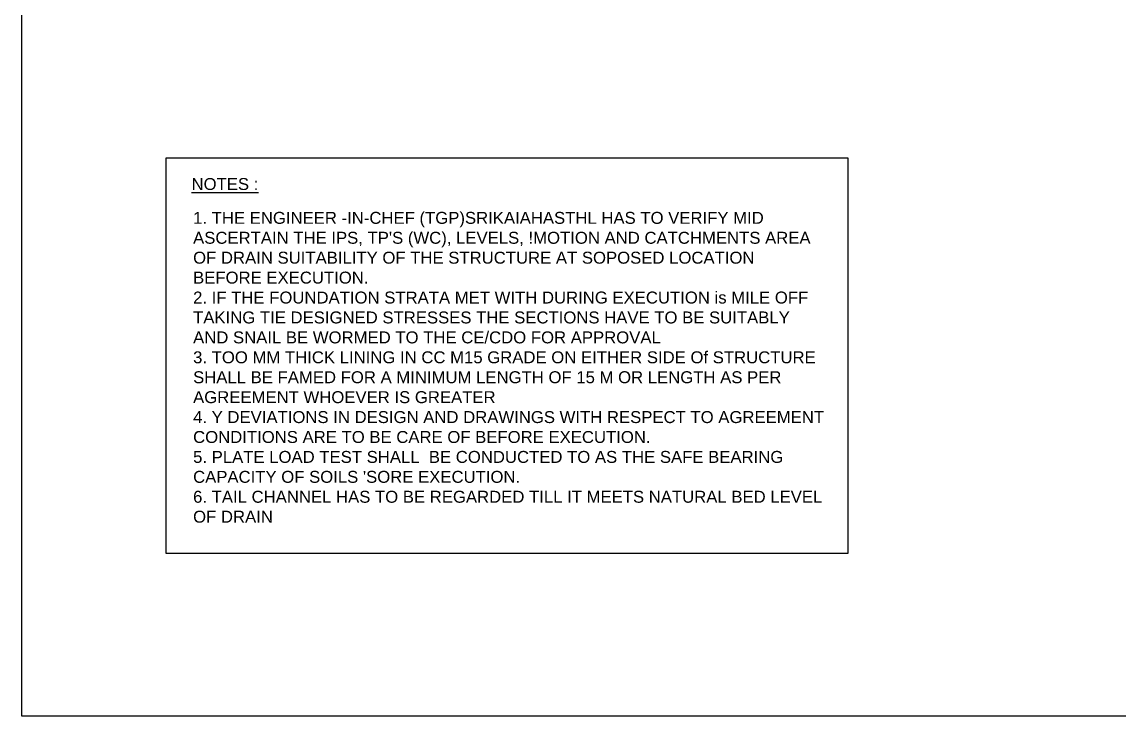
# Model space of a CAD drawing. Header units: millimetres. Extents: x 2429238 to 2656636, y 44384530 to 44544819.
# Drawn here: x 2429238 to 2498060, y 44384530 to 44428093 of the extents above; entities that cross this region are included whole.
import ezdxf

# ---------------------------------------------------------------- set-up
doc = ezdxf.new("R2010")
doc.units = ezdxf.units.MM
doc.header["$MEASUREMENT"] = 0
doc.layers.add('DIMENSION', color=7, linetype='Continuous')
doc.layers.add('TEXT', color=7, linetype='Continuous')
doc.styles.get("Standard").update_dxf_attribs({"font": 'arial.ttf', "height": 400})

msp = doc.modelspace()

# ---------------------------------------------------------------- linework, layer by layer
at = {"layer": 'DIMENSION', "color": 0}
for points in [[(2656611.9, 44384530.1), (2429237.6, 44384530.1), (2429237.6, 44544819.4), (2656611.9, 44544819.4)], [(2438278.8, 44419570.7), (2481055.1, 44419570.7), (2481055.1, 44394737.6), (2438278.8, 44394737.6)]]:
    msp.add_lwpolyline(points, close=True, dxfattribs=at)

# ---------------------------------------------------------------- texts
at = {"layer": 'DIMENSION', "color": 0, "insert": (2439974.2, 44416171.8), "char_height": 750, "width": 39580.837, "attachment_point": 1}
msp.add_mtext("1. THE ENGINEER -IN-CHEF (TGP)SRIKAIAHASTHL HAS TO VERIFY MID ASCERTAIN THE IPS, TP'S (WC), LEVELS, !MOTION AND CATCHMENTS AREA OF DRAIN SUITABILITY OF THE STRUCTURE AT SOPOSED LOCATION BEFORE EXECUTION. \\P2. IF THE FOUNDATION STRATA MET WITH DURING EXECUTION is MILE OFF TAKING TIE DESIGNED STRESSES THE SECTIONS HAVE TO BE SUITABLY  AND SNAIL BE WORMED TO THE CE/CDO FOR APPROVAL \\P3. TOO MM THICK LINING IN CC M15 GRADE ON EITHER SIDE Of STRUCTURE SHALL BE FAMED FOR A MINIMUM LENGTH OF 15 M OR LENGTH AS PER AGREEMENT WHOEVER IS GREATER \\P4. Y DEVIATIONS IN DESIGN AND DRAWINGS WITH RESPECT TO AGREEMENT CONDITIONS ARE TO BE CARE OF BEFORE EXECUTION. \\P5. PLATE LOAD TEST SHALL  BE CONDUCTED TO AS THE SAFE BEARING CAPACITY OF SOILS 'SORE EXECUTION. \\P6. TAIL CHANNEL HAS TO BE REGARDED TILL IT MEETS NATURAL BED LEVEL OF DRAIN ", dxfattribs=at)
at = {"layer": 'TEXT', "color": 0}
msp.add_text('%%UNOTES :', height=750, dxfattribs=at).set_placement((2439875.8, 44417545.6))

doc.saveas('drawing.dxf')
